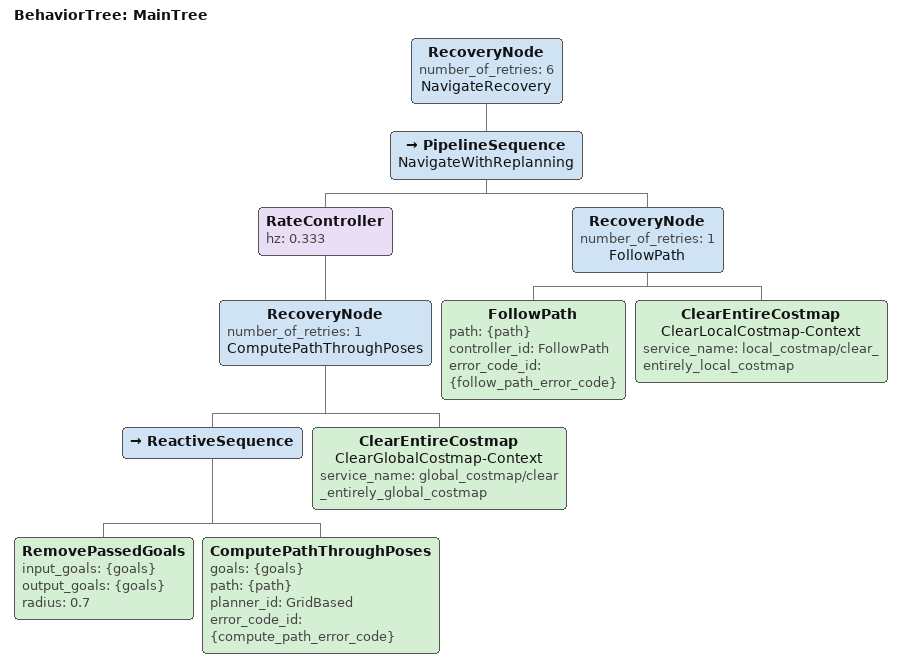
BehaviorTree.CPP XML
<root main_tree_to_execute="MainTree">
  <BehaviorTree ID="MainTree">
    <RecoveryNode number_of_retries="6" name="NavigateRecovery">
      <PipelineSequence name="NavigateWithReplanning">
        <RateController hz="0.333">
          <RecoveryNode number_of_retries="1" name="ComputePathThroughPoses">
            <ReactiveSequence>
              <RemovePassedGoals input_goals="{goals}" output_goals="{goals}" radius="0.7"/>
              <ComputePathThroughPoses goals="{goals}" path="{path}" planner_id="GridBased" error_code_id="{compute_path_error_code}"/>
            </ReactiveSequence>
            <ClearEntireCostmap name="ClearGlobalCostmap-Context" service_name="global_costmap/clear_entirely_global_costmap"/>
          </RecoveryNode>`
        </RateController>
        <RecoveryNode number_of_retries="1" name="FollowPath">
          <FollowPath path="{path}" controller_id="FollowPath" error_code_id="{follow_path_error_code}"/>
          <ClearEntireCostmap name="ClearLocalCostmap-Context" service_name="local_costmap/clear_entirely_local_costmap"/>
        </RecoveryNode>
      </PipelineSequence>
    </RecoveryNode>
  </BehaviorTree>
</root>
